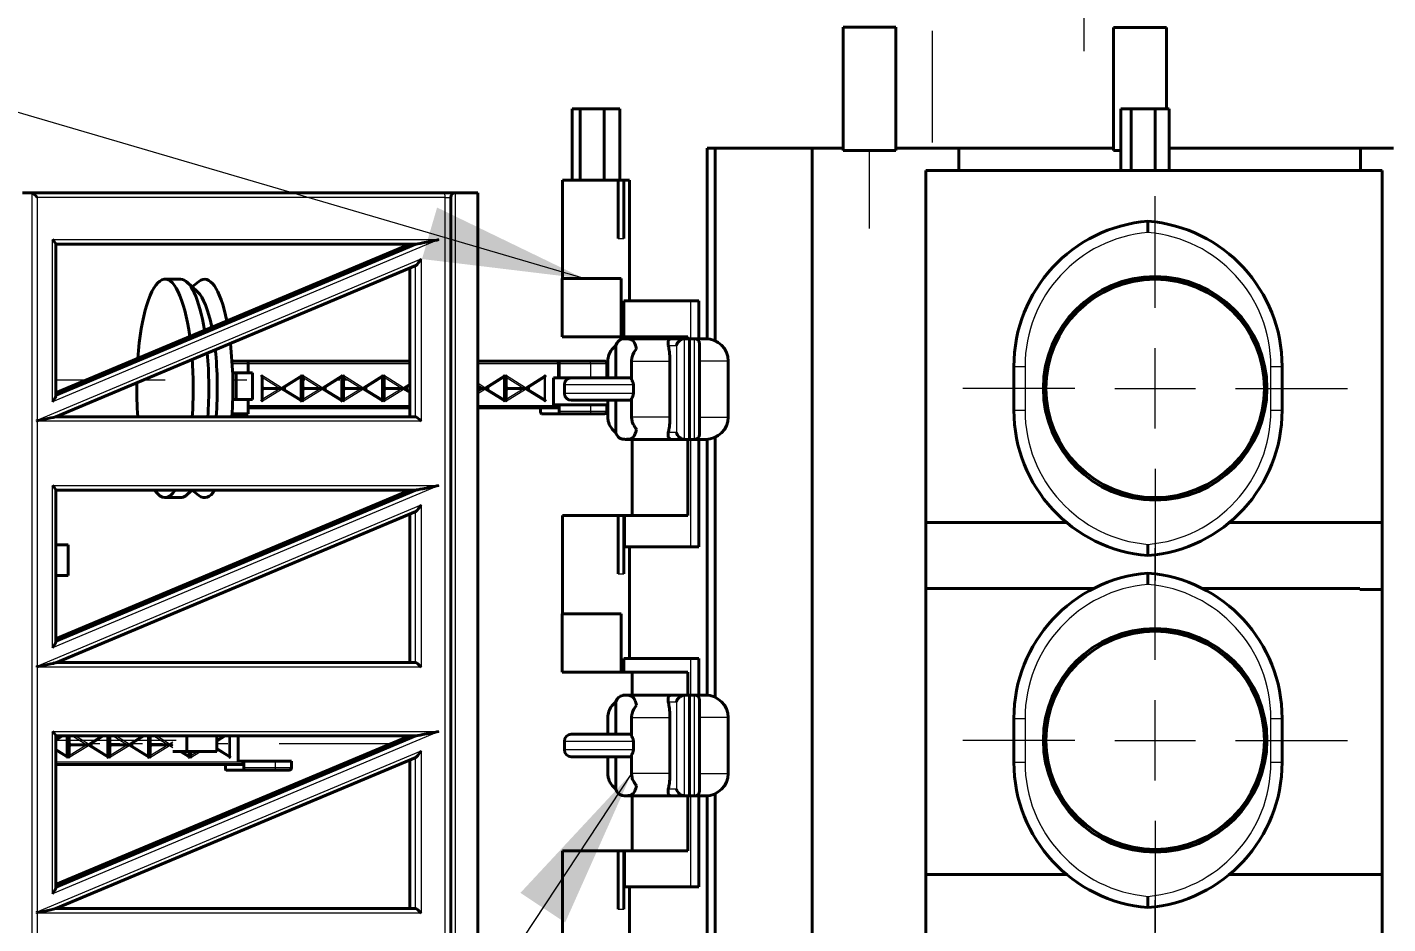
# Model space of a CAD drawing. Header units: inches. Extents: x 0 to 11, y 0 to 8.5.
# Drawn here: x 8.643 to 10.164, y 4.791 to 5.793 of the extents above; entities that cross this region are included whole.
import ezdxf

# ---------------------------------------------------------------- set-up
doc = ezdxf.new("R2010")
doc.units = ezdxf.units.IN
doc.header["$LTSCALE"] = 0.5
doc.header["$MEASUREMENT"] = 0
doc.header["$PDMODE"] = 33
doc.header["$PDSIZE"] = 0.03937
doc.linetypes.add('CENTER', pattern=[0.72, 0.45, -0.09, 0.09, -0.09])
doc.linetypes.add('ONS_PHANTOM', pattern=[0.5, 0.25, -0.05, 0.05, -0.05, 0.05, -0.05])
for name, color, linetype, lineweight in [('ANNOTATION_LINES', 7, 'Continuous', 13), ('ANNOTATION_TEXT', 7, 'Continuous', 25), ('CENTERMARKS', 7, 'Continuous', 13), ('EXPLODE_LINES', 7, 'ONS_PHANTOM', 13), ('TANGENT_LINES', 7, 'Continuous', 15), ('Visible', 7, 'Continuous', 40)]:
    doc.layers.add(name, color=color, linetype=linetype, lineweight=lineweight)
doc.styles.add('Onshape-Standard-Dimension', font='')
doc.styles.get('Onshape-Standard-Dimension').set_extended_font_data('Noto Sans')
doc.dimstyles.new('Onshape-Standard$0', dxfattribs={"dimtxt": 0.12, "dimasz": 0.18, "dimexe": 0.08, "dimexo": 0.0625, "dimgap": 0.09, "dimtad": 0, "dimtih": 1, "dimtoh": 1, "dimdec": 3, "dimzin": 7, "dimdsep": 46, "dimtxsty": 'Onshape-Standard-Dimension', "dimcen": 0.09, "dimclrd": 7, "dimclre": 7, "dimclrt": 7, "dimadec": 1, "dimazin": 0, "dimtfac": 1, "dimtdec": 3, "dimtofl": 0, "dimtmove": 0, "dimatfit": 3, "dimfxl": 0, "dimtolj": 1, "dimtzin": 7, "dimlwd": 13, "dimlwe": 13, "dimarcsym": 0})

# ---------------------------------------------------------------- blocks, each defined once
blk = doc.blocks.new('*D6')
at = {"layer": 'ANNOTATION_TEXT', "color": 7, "lineweight": 13}
for p, q in [((8.496, 6.263), (8.316, 6.263)), ((8.316, 6.263), (8.316, 5.903)), ((9.0759, 5.903), (8.236, 5.903)), ((9.0759, 5.853), (8.236, 5.853)), ((8.316, 5.673), (8.316, 5.493))]:
    blk.add_line(p, q, dxfattribs=at)
at = {"layer": 'ANNOTATION_TEXT', "color": 7}
for points in [[(8.286, 6.083), (8.346, 6.083), (8.316, 5.903)], [(8.346, 5.673), (8.286, 5.673), (8.316, 5.853)]]:
    blk.add_solid(points, dxfattribs=at)
at = {"layer": 'Defpoints', "color": 0}
for p in [(8.316, 5.903), (8.316, 5.903), (9.1384, 5.903), (9.1384, 5.853)]:
    blk.add_point(p, dxfattribs=at)
at = {"layer": 'ANNOTATION_TEXT', "color": 7, "insert": (8.7419, 6.263), "char_height": 0.12, "attachment_point": 5, "style": 'Onshape-Standard-Dimension'}
blk.add_mtext('\\A1;.200', dxfattribs=at)

msp = doc.modelspace()

# ---------------------------------------------------------------- linework, layer by layer
at = {"layer": 'ANNOTATION_LINES', "color": 7}
for p, q in [((9.26552, 5.51221, -0.16908), (7.04884, 6.16287, 0.16908)), ((9.31875, 4.95886, -0.20227), (7.87732, 2.78036, 0.20227))]:
    msp.add_line(p, q, dxfattribs=at)
for points in [[(9.10125, 5.59169), (9.26552, 5.51221), (9.08435, 5.53412)], [(9.19441, 4.8253), (9.31875, 4.95886), (9.24445, 4.79219)]]:
    msp.add_solid(points, dxfattribs=at)
at = {"layer": 'CENTERMARKS', "linetype": 'CENTER'}
for p, q in [((9.90426, 5.47946), (9.90426, 5.60446)), ((9.81426, 5.38946), (9.68926, 5.38946)), ((9.99426, 5.38946), (10.11926, 5.38946)), ((9.90426, 5.29946), (9.90426, 5.17446)), ((9.90426, 5.08587), (9.90426, 5.21087)), ((9.81426, 4.99587), (9.68926, 4.99587)), ((9.99426, 4.99587), (10.11926, 4.99587)), ((9.90426, 4.90587), (9.90426, 4.78087)), ((9.90426, 4.69229), (9.90426, 4.81729))]:
    msp.add_line(p, q, dxfattribs=at)
at = {"layer": 'CENTERMARKS', "linetype": 'Continuous'}
for p, q in [((9.90426, 5.34446), (9.90426, 5.43446)), ((9.85926, 5.38946), (9.94926, 5.38946)), ((9.90426, 4.95087), (9.90426, 5.04087)), ((9.85926, 4.99587), (9.94926, 4.99587))]:
    msp.add_line(p, q, dxfattribs=at)
at = {"layer": 'EXPLODE_LINES'}
for p, q in [((9.65522, 5.6643), (9.65522, 5.85305)), ((9.82475, 5.76667), (9.82475, 5.85305)), ((9.58477, 5.56812), (9.58477, 5.65555)), ((8.70875, 5.39875), (8.67496, 5.39875)), ((8.79727, 5.39875), (8.7725, 5.39875)), ((8.88829, 5.39875), (8.87276, 5.39875)), ((8.94467, 5.39875), (8.94305, 5.39875)), ((8.95318, 5.39875), (8.95122, 5.39875)), ((8.99234, 5.39875), (8.98852, 5.39875)), ((9.00086, 5.39875), (8.99669, 5.39875)), ((8.68777, 4.99587), (8.67496, 4.99587)), ((8.80957, 4.99587), (8.68827, 4.99587)), ((8.72408, 4.99194), (8.71367, 4.99194)), ((8.74646, 4.99194), (8.73506, 4.99194)), ((8.77175, 4.99194), (8.75913, 4.99194)), ((8.79413, 4.99194), (8.78052, 4.99194)), ((8.8671, 4.99194), (8.85481, 4.99194)), ((9.04963, 4.99194), (8.87887, 4.99194))]:
    msp.add_line(p, q, dxfattribs=at)
at = {"layer": 'TANGENT_LINES'}
for p, q in [((8.64828, 3.9331), (8.64828, 5.60799)), ((8.65415, 5.60305), (8.65415, 5.35392)), ((9.11018, 5.60305), (8.65415, 5.60305)), ((9.11018, 3.93805), (9.11018, 5.60305)), ((9.11018, 5.60305), (9.11647, 5.60305)), ((9.12147, 5.60805), (9.12147, 3.93305)), ((8.67125, 5.5558), (9.10329, 5.5558)), ((8.67125, 5.37432), (8.67125, 5.5558)), ((9.10329, 5.5558), (8.67125, 5.37432)), ((9.30358, 5.55721), (9.31024, 5.55721)), ((8.65415, 5.35392), (9.08337, 5.53421)), ((9.07725, 5.35774), (9.07725, 5.52676)), ((9.08337, 5.53421), (9.08337, 5.35274)), ((9.38479, 5.48721), (9.38479, 5.44495)), ((9.35979, 5.43745), (9.3688, 5.43745)), ((9.3688, 5.43745), (9.3688, 5.33995)), ((9.37799, 5.33245), (9.37799, 5.44495)), ((9.38922, 5.33245), (9.38922, 5.44495)), ((8.87201, 5.41745), (8.88989, 5.41745)), ((8.88989, 5.41745), (9.07072, 5.41745)), ((9.14679, 5.41745), (9.23688, 5.41745)), ((9.23784, 5.41745), (9.27279, 5.41745)), ((9.27279, 5.41745), (9.27279, 5.4012)), ((9.27279, 5.41745), (9.29096, 5.41745)), ((9.31875, 5.41995), (9.36168, 5.41995)), ((9.42673, 5.41995), (9.39478, 5.41995)), ((10.02549, 5.41995), (10.0225, 5.41995)), ((8.90497, 5.40412), (8.90497, 5.37479)), ((8.92738, 5.39018), (8.90497, 5.40412)), ((8.90575, 5.4019), (8.92575, 5.38946)), ((8.94979, 5.40412), (8.92738, 5.39018)), ((8.94816, 5.40193), (8.94816, 5.37699)), ((8.94979, 5.37479), (8.94979, 5.40412)), ((8.95044, 5.40412), (8.95044, 5.37479)), ((8.97284, 5.39018), (8.95044, 5.40412)), ((8.95122, 5.4019), (8.97122, 5.38946)), ((8.99525, 5.40412), (8.97284, 5.39018)), ((8.99363, 5.40193), (8.99363, 5.37699)), ((8.99525, 5.37479), (8.99525, 5.40412)), ((9.01831, 5.39018), (8.9959, 5.40412)), ((8.9959, 5.40412), (8.9959, 5.37479)), ((8.99669, 5.4019), (9.01668, 5.38946)), ((9.04072, 5.40412), (9.01831, 5.39018)), ((9.03909, 5.40193), (9.03909, 5.37699)), ((9.04072, 5.37479), (9.04072, 5.40412)), ((9.04137, 5.40412), (9.04137, 5.37479)), ((9.06378, 5.39018), (9.04137, 5.40412)), ((9.04215, 5.4019), (9.06215, 5.38946)), ((9.17712, 5.40412), (9.15471, 5.39018)), ((9.17549, 5.40193), (9.17549, 5.37699)), ((9.17712, 5.37479), (9.17712, 5.40412)), ((9.17777, 5.40412), (9.17777, 5.37479)), ((9.20018, 5.39018), (9.17777, 5.40412)), ((9.17855, 5.4019), (9.19855, 5.38946)), ((9.22258, 5.40412), (9.20018, 5.39018)), ((9.22096, 5.40193), (9.22096, 5.37699)), ((9.22258, 5.37479), (9.22258, 5.40412)), ((9.74625, 5.414), (9.75875, 5.414)), ((9.75875, 5.414), (9.75875, 5.36492)), ((10.03375, 5.36492), (10.03375, 5.414)), ((10.03375, 5.414), (10.04625, 5.414)), ((8.90497, 5.37479), (8.92738, 5.38874)), ((8.90817, 5.38946), (8.90575, 5.39096)), ((8.90575, 5.38795), (8.90817, 5.38946)), ((8.92575, 5.38946), (8.90575, 5.37702)), ((8.92738, 5.38874), (8.94979, 5.37479)), ((8.93058, 5.38793), (8.93058, 5.39099)), ((8.95044, 5.37479), (8.97284, 5.38874)), ((8.95364, 5.38946), (8.95122, 5.39096)), ((8.95122, 5.38795), (8.95364, 5.38946)), ((8.97122, 5.38946), (8.95122, 5.37702)), ((8.97284, 5.38874), (8.99525, 5.37479)), ((8.97605, 5.38793), (8.97605, 5.39099)), ((8.9959, 5.37479), (9.01831, 5.38874)), ((8.9991, 5.38946), (8.99669, 5.39096)), ((8.99669, 5.38795), (8.9991, 5.38946)), ((9.01668, 5.38946), (8.99669, 5.37702)), ((9.01831, 5.38874), (9.04072, 5.37479)), ((9.02151, 5.38793), (9.02151, 5.39099)), ((9.04137, 5.37479), (9.06378, 5.38874)), ((9.04457, 5.38946), (9.04215, 5.39096)), ((9.04215, 5.38795), (9.04457, 5.38946)), ((9.06215, 5.38946), (9.04215, 5.37702)), ((9.07072, 5.3945), (9.06378, 5.39018)), ((9.06378, 5.38874), (9.07072, 5.38442)), ((9.06698, 5.38793), (9.06698, 5.39099)), ((9.15471, 5.39018), (9.14679, 5.39511)), ((9.14679, 5.39337), (9.15308, 5.38946)), ((9.15308, 5.38946), (9.14679, 5.38554)), ((9.14679, 5.38381), (9.15471, 5.38874)), ((9.15471, 5.38874), (9.17712, 5.37479)), ((9.15791, 5.38793), (9.15791, 5.39099)), ((9.17777, 5.37479), (9.20018, 5.38874)), ((9.18097, 5.38946), (9.17855, 5.39096)), ((9.17855, 5.38795), (9.18097, 5.38946)), ((9.19855, 5.38946), (9.17855, 5.37702)), ((9.20018, 5.38874), (9.22258, 5.37479)), ((9.20338, 5.38793), (9.20338, 5.39099)), ((9.24365, 5.3937), (9.32072, 5.3937)), ((9.32072, 5.3837), (9.24365, 5.3837)), ((9.27279, 5.3712), (9.27279, 5.36362)), ((9.07072, 5.3701), (8.88989, 5.3701)), ((9.23688, 5.3701), (9.14679, 5.3701)), ((9.27279, 5.36362), (9.23784, 5.36362)), ((9.29096, 5.36362), (9.27279, 5.36362)), ((9.36168, 5.35745), (9.31875, 5.35745)), ((9.39478, 5.35745), (9.42673, 5.35745)), ((9.74625, 5.36492), (9.75875, 5.36492)), ((10.0221, 5.35745), (10.02509, 5.35745)), ((10.03375, 5.36492), (10.04625, 5.36492)), ((9.08337, 5.35274), (8.65415, 5.35274)), ((8.65415, 5.35274), (8.65415, 5.07892)), ((9.3688, 5.33995), (9.35979, 5.33995)), ((9.38479, 5.33245), (9.38479, 5.21221)), ((8.67125, 5.2808), (9.10329, 5.2808)), ((9.10329, 5.2808), (8.67125, 5.09932)), ((8.67125, 5.09932), (8.67125, 5.2808)), ((8.65415, 5.07892), (9.08337, 5.25921)), ((9.07725, 5.08274), (9.07725, 5.25176)), ((9.08337, 5.25921), (9.08337, 5.07774)), ((9.30358, 5.18221), (9.31024, 5.18221)), ((9.38479, 5.08721), (9.38479, 5.04636)), ((9.08337, 5.07774), (8.65415, 5.07774)), ((8.65415, 5.07774), (8.65415, 4.80392)), ((9.35979, 5.03886), (9.3688, 5.03886)), ((9.3688, 5.03886), (9.3688, 4.94136)), ((9.37799, 4.93386), (9.37799, 5.04636)), ((9.38922, 4.93386), (9.38922, 5.04636)), ((10.02164, 5.03886), (10.0208, 5.03886)), ((9.31875, 5.02136), (9.36168, 5.02136)), ((9.42673, 5.02136), (9.39478, 5.02136)), ((10.02663, 5.02136), (10.02368, 5.02136)), ((9.74625, 5.02041), (9.75875, 5.02041)), ((9.75875, 5.02041), (9.75875, 4.97133)), ((10.03375, 4.97133), (10.03375, 5.02041)), ((10.03375, 5.02041), (10.04625, 5.02041)), ((8.67125, 5.0058), (9.10329, 5.0058)), ((8.67125, 4.82432), (8.67125, 5.0058)), ((9.10329, 5.0058), (8.67125, 4.82432)), ((8.68054, 5.0008), (8.67496, 4.99733)), ((8.68653, 5.0008), (8.68653, 4.9784)), ((8.68816, 4.97621), (8.68816, 5.0008)), ((8.6888, 5.0008), (8.6888, 4.97621)), ((8.69201, 4.99087), (8.68959, 4.99238)), ((8.68959, 4.98937), (8.69201, 4.99087)), ((8.70959, 4.99087), (8.68959, 4.97843)), ((8.69364, 5.0008), (8.70959, 4.99087)), ((8.71121, 4.99159), (8.69642, 5.0008)), ((8.726, 5.0008), (8.71121, 4.99159)), ((8.71442, 4.98934), (8.71442, 4.9924)), ((8.732, 5.0008), (8.732, 4.9784)), ((8.73362, 4.97621), (8.73362, 5.0008)), ((8.73427, 5.0008), (8.73427, 4.97621)), ((8.73747, 4.99087), (8.73506, 4.99238)), ((8.73506, 4.98937), (8.73747, 4.99087)), ((8.75505, 4.99087), (8.73506, 4.97843)), ((8.7391, 5.0008), (8.75505, 4.99087)), ((8.75668, 4.99159), (8.74189, 5.0008)), ((8.77147, 5.0008), (8.75668, 4.99159)), ((8.75988, 4.98934), (8.75988, 4.9924)), ((8.77746, 5.0008), (8.77746, 4.9784)), ((8.77909, 4.97621), (8.77909, 5.0008)), ((8.77974, 5.0008), (8.77974, 4.97621)), ((8.78294, 4.99087), (8.78052, 4.99238)), ((8.78052, 4.98937), (8.78294, 4.99087)), ((8.80052, 4.99087), (8.78052, 4.97843)), ((8.78457, 5.0008), (8.80052, 4.99087)), ((8.80215, 4.99159), (8.78736, 5.0008)), ((8.80564, 4.99377), (8.80215, 4.99159)), ((8.8624, 5.0008), (8.85481, 4.99607)), ((8.8684, 5.0008), (8.8684, 4.9784)), ((8.87002, 4.97621), (8.87002, 5.0008)), ((9.24365, 4.99511), (9.32072, 4.99511)), ((8.65415, 4.80392), (9.08337, 4.98421)), ((8.67496, 4.98442), (8.68816, 4.97621)), ((8.6888, 4.97621), (8.71121, 4.99015)), ((8.71121, 4.99015), (8.73362, 4.97621)), ((8.73427, 4.97621), (8.75668, 4.99015)), ((8.75668, 4.99015), (8.77909, 4.97621)), ((8.77974, 4.97621), (8.80215, 4.99015)), ((8.80215, 4.99015), (8.80564, 4.98798)), ((8.81304, 4.98337), (8.82456, 4.97621)), ((8.82293, 4.98337), (8.82293, 4.9784)), ((8.82456, 4.97621), (8.82456, 4.98337)), ((8.8252, 4.97621), (8.83672, 4.98337)), ((8.8252, 4.98337), (8.8252, 4.97621)), ((8.83393, 4.98337), (8.82599, 4.97843)), ((8.85481, 4.98567), (8.87002, 4.97621)), ((9.07725, 4.80774), (9.07725, 4.97676)), ((9.08337, 4.98421), (9.08337, 4.80274)), ((9.32072, 4.98511), (9.24365, 4.98511)), ((8.88431, 4.97152), (8.67496, 4.97152)), ((8.92023, 4.96503), (8.88528, 4.96503)), ((8.92023, 4.97261), (8.92023, 4.96503)), ((8.9384, 4.96503), (8.92023, 4.96503)), ((9.74625, 4.97133), (9.75875, 4.97133)), ((10.03375, 4.97133), (10.04625, 4.97133)), ((9.36168, 4.95886), (9.31875, 4.95886)), ((9.39478, 4.95886), (9.42673, 4.95886)), ((10.02063, 4.95886), (10.02366, 4.95886)), ((9.3688, 4.94136), (9.35979, 4.94136)), ((9.38479, 4.93386), (9.38479, 4.83221)), ((9.08337, 4.80274), (8.65415, 4.80274)), ((8.65415, 4.80274), (8.65415, 4.52892)), ((9.30358, 4.80721), (9.31024, 4.80721))]:
    msp.add_line(p, q, dxfattribs=at)
for centre, start, end in [((9.90921, 5.414), 94.94114, 180), ((9.88329, 5.414), 0, 85.05886), ((9.90921, 5.36492), 180, 265.05886), ((9.88329, 5.36492), 274.94114, 0), ((9.90921, 5.02041), 94.94114, 180), ((9.88329, 5.02041), 0, 85.05886), ((9.90921, 4.97133), 180, 265.05886), ((9.88329, 4.97133), 274.94114, 0)]:
    msp.add_arc(centre, 0.15046, start, end, dxfattribs=at)
for centre, major_axis, ratio in [((9.10889, 5.60305), (0, -0.005), 0.2574798), ((9.27186, 5.41745), (0, -0.0025), 0.3728766)]:
    msp.add_ellipse(centre, major_axis=major_axis, ratio=ratio, start_param=1.5707963, end_param=3.1415927, dxfattribs=at)
at = {"layer": 'TANGENT_LINES', "extrusion": (0, 0, -1)}
for centre in [(9.27186, 5.36362), (8.9193, 4.96503)]:
    msp.add_ellipse(centre, major_axis=(0, 0.0025), ratio=0.3728766, start_param=1.5707963, end_param=3.1415927, dxfattribs=at)
at = {"layer": 'Visible'}
for p, q in [((9.55524, 5.79334), (9.55524, 5.65555)), ((9.6143, 5.79334), (9.55524, 5.79334)), ((9.6143, 5.65555), (9.6143, 5.79334)), ((9.85782, 5.79309), (9.85782, 5.6553)), ((9.91688, 5.79309), (9.85782, 5.79309)), ((9.91688, 5.70221), (9.91688, 5.79309)), ((9.2614, 5.70221), (9.25232, 5.70221)), ((9.25232, 5.70221), (9.25232, 5.62221)), ((9.28796, 5.70221), (9.2614, 5.70221)), ((9.2614, 5.70221), (9.2614, 5.62221)), ((9.30543, 5.70221), (9.28796, 5.70221)), ((9.28796, 5.70221), (9.28796, 5.62221)), ((9.30543, 5.70221), (9.30543, 5.62221)), ((9.86599, 5.70221), (9.86599, 5.63305)), ((9.86599, 5.70221), (9.87754, 5.70221)), ((9.87754, 5.70221), (9.90444, 5.70221)), ((9.87754, 5.70221), (9.87754, 5.63305)), ((9.90444, 5.70221), (9.9198, 5.70221)), ((9.90444, 5.70221), (9.90444, 5.63305)), ((9.9198, 5.70221), (9.9198, 5.63305)), ((9.4033, 5.65805), (9.41219, 5.65805)), ((9.4033, 5.65805), (9.4033, 5.4449)), ((9.41219, 5.65805), (9.5207, 5.65805)), ((9.41219, 5.65805), (9.41219, 5.44266)), ((9.55524, 5.65805), (9.5207, 5.65805)), ((9.5207, 5.65805), (9.5207, 4.42729)), ((9.6143, 5.65555), (9.55524, 5.65555)), ((9.68484, 5.65805), (9.6143, 5.65805)), ((9.85782, 5.65805), (9.68484, 5.65805)), ((9.68484, 5.65805), (9.68484, 5.63305)), ((9.86599, 5.6553), (9.85782, 5.6553)), ((10.13397, 5.65805), (9.9198, 5.65805)), ((10.17084, 5.65805), (10.13397, 5.65805)), ((10.13397, 5.65805), (10.13397, 5.63305)), ((9.64777, 5.63305), (10.15799, 5.63305)), ((9.64777, 5.16559), (9.64777, 5.63305)), ((10.15799, 5.63305), (10.15799, 5.16446)), ((9.24137, 5.62221), (9.24137, 5.51221)), ((9.30358, 5.62221), (9.24137, 5.62221)), ((9.30358, 5.62221), (9.31024, 5.62221)), ((9.30358, 5.62221), (9.30358, 5.55721)), ((9.31024, 5.62221), (9.31024, 5.55721)), ((9.31637, 5.62221), (9.31024, 5.62221)), ((9.31637, 5.48721), (9.31637, 5.62221)), ((8.64798, 5.60805), (8.63772, 5.60805)), ((8.64798, 5.60805), (9.10889, 5.60805)), ((9.12147, 5.60805), (9.10889, 5.60805)), ((9.11647, 5.35351), (9.11647, 5.60305)), ((9.14679, 5.60805), (9.12147, 5.60805)), ((9.14679, 5.60805), (9.14679, 3.93305)), ((9.89625, 5.5639), (9.89625, 5.57644)), ((8.67496, 5.3815), (8.67496, 5.55096)), ((9.07072, 5.5508), (8.67496, 5.38456)), ((9.07725, 5.5508), (8.67496, 5.5508)), ((8.67496, 5.38182), (9.07725, 5.5508)), ((8.6748, 5.35771), (9.0774, 5.52683)), ((9.07072, 5.35774), (9.07072, 5.52402)), ((8.81431, 5.51157), (8.79691, 5.51157)), ((8.83343, 5.49731), (8.82168, 5.5082)), ((8.83494, 5.50911), (8.82724, 5.50305)), ((9.24103, 5.51221), (9.24103, 5.44721)), ((9.307, 5.51221), (9.24103, 5.51221)), ((9.307, 5.51221), (9.307, 5.44771)), ((9.88065, 5.51221), (9.92383, 5.51221)), ((9.92383, 5.50999), (9.92383, 5.51221)), ((9.93039, 5.50874), (9.93039, 5.5117)), ((9.85509, 5.50438), (9.85509, 5.50123)), ((9.31024, 5.48721), (9.38479, 5.48721)), ((9.31024, 5.48721), (9.31024, 5.44771)), ((9.39391, 5.48721), (9.38479, 5.48721)), ((9.39391, 5.44495), (9.39391, 5.48721)), ((9.97745, 5.48721), (9.98217, 5.48721)), ((9.99007, 5.48036), (9.99007, 5.47634)), ((9.99642, 5.46957), (9.99642, 5.47391)), ((9.307, 5.44771), (9.307, 5.44721)), ((9.31024, 5.44771), (9.307, 5.44771)), ((9.31024, 5.44771), (9.31024, 5.44721)), ((9.307, 5.44721), (9.24103, 5.44721)), ((9.30116, 5.43751), (9.30116, 5.4012)), ((9.307, 5.44721), (9.31024, 5.44721)), ((9.31024, 5.44721), (9.38146, 5.44721)), ((9.36268, 5.44495), (9.31178, 5.44495)), ((9.31925, 5.44721), (9.31925, 5.44495)), ((9.37799, 5.44495), (9.36268, 5.44495)), ((9.36646, 5.44495), (9.3836, 5.44495)), ((9.3836, 5.44495), (9.37799, 5.44495)), ((9.38146, 5.44721), (9.38146, 5.44495)), ((9.3836, 5.44495), (9.3836, 5.33245)), ((9.3836, 5.44495), (9.38922, 5.44495)), ((9.3836, 5.44495), (9.3836, 5.33245)), ((9.3836, 5.44495), (9.40173, 5.44495)), ((9.39391, 5.44495), (9.39425, 5.44495)), ((9.39478, 5.33801), (9.39478, 5.43939)), ((10.01304, 5.44495), (10.01627, 5.44495)), ((8.88895, 5.41995), (8.87185, 5.41995)), ((9.07072, 5.41995), (8.88895, 5.41995)), ((8.88989, 5.40696), (8.88989, 5.41745)), ((9.23594, 5.41995), (9.14679, 5.41995)), ((9.23594, 5.41995), (9.23691, 5.41995)), ((9.23688, 5.4012), (9.23688, 5.41745)), ((9.27186, 5.41995), (9.23691, 5.41995)), ((9.23784, 5.4012), (9.23784, 5.41745)), ((9.28846, 5.41995), (9.27186, 5.41995)), ((9.29096, 5.4012), (9.29096, 5.41745)), ((9.29208, 5.41995), (9.29208, 5.4012)), ((9.31875, 5.41995), (9.31875, 5.39892)), ((9.31932, 5.42459), (9.31902, 5.42315)), ((9.36168, 5.41995), (9.36168, 5.35745)), ((9.42673, 5.35745), (9.42673, 5.41995)), ((8.87253, 5.40696), (8.88989, 5.40696)), ((8.87635, 5.37696), (8.87635, 5.40696)), ((8.89487, 5.40696), (8.88989, 5.40696)), ((8.89487, 5.37696), (8.89487, 5.40696)), ((8.90575, 5.3768), (8.90575, 5.40212)), ((8.92812, 5.38946), (8.94828, 5.402)), ((8.95122, 5.3768), (8.95122, 5.40212)), ((8.97358, 5.38946), (8.99374, 5.402)), ((8.99669, 5.3768), (8.99669, 5.40212)), ((9.01905, 5.38946), (9.03921, 5.402)), ((9.04215, 5.3768), (9.04215, 5.40212)), ((9.15545, 5.38946), (9.17561, 5.402)), ((9.17855, 5.3768), (9.17855, 5.40212)), ((9.20092, 5.38946), (9.22107, 5.402)), ((9.74625, 5.36492), (9.74625, 5.414)), ((10.02808, 5.40657), (10.02808, 5.37235)), ((10.04625, 5.414), (10.04625, 5.36492)), ((8.90575, 5.39093), (8.90812, 5.38946)), ((8.90812, 5.38946), (8.90575, 5.38798)), ((8.90817, 5.38946), (8.92575, 5.38946)), ((8.92575, 5.38946), (8.92732, 5.38946)), ((8.92732, 5.38946), (8.92812, 5.38946)), ((8.94828, 5.37692), (8.92812, 5.38946)), ((8.93049, 5.39093), (8.93049, 5.38798)), ((8.95122, 5.39093), (8.95359, 5.38946)), ((8.95359, 5.38946), (8.95122, 5.38798)), ((8.95364, 5.38946), (8.97122, 5.38946)), ((8.97122, 5.38946), (8.97278, 5.38946)), ((8.97278, 5.38946), (8.97358, 5.38946)), ((8.99374, 5.37692), (8.97358, 5.38946)), ((8.97596, 5.39093), (8.97596, 5.38798)), ((8.99669, 5.39093), (8.99906, 5.38946)), ((8.99906, 5.38946), (8.99669, 5.38798)), ((8.9991, 5.38946), (9.01668, 5.38946)), ((9.01825, 5.38946), (9.01668, 5.38946)), ((9.01905, 5.38946), (9.01825, 5.38946)), ((9.03921, 5.37692), (9.01905, 5.38946)), ((9.02142, 5.39093), (9.02142, 5.38798)), ((9.04215, 5.39093), (9.04452, 5.38946)), ((9.04452, 5.38946), (9.04215, 5.38798)), ((9.04457, 5.38946), (9.06215, 5.38946)), ((9.06371, 5.38946), (9.06215, 5.38946)), ((9.06452, 5.38946), (9.06371, 5.38946)), ((9.06452, 5.38946), (9.07072, 5.39332)), ((9.07072, 5.3856), (9.06452, 5.38946)), ((9.06689, 5.39093), (9.06689, 5.38798)), ((9.14679, 5.38946), (9.15308, 5.38946)), ((9.15465, 5.38946), (9.15308, 5.38946)), ((9.15545, 5.38946), (9.15465, 5.38946)), ((9.17561, 5.37692), (9.15545, 5.38946)), ((9.15782, 5.39093), (9.15782, 5.38798)), ((9.17855, 5.39093), (9.18092, 5.38946)), ((9.18092, 5.38946), (9.17855, 5.38798)), ((9.18097, 5.38946), (9.19855, 5.38946)), ((9.19855, 5.38946), (9.20011, 5.38946)), ((9.20011, 5.38946), (9.20092, 5.38946)), ((9.22107, 5.37692), (9.20092, 5.38946)), ((9.20329, 5.39093), (9.20329, 5.38798)), ((9.23144, 5.4012), (9.23688, 5.4012)), ((9.23144, 5.3712), (9.23144, 5.4012)), ((9.23688, 5.4012), (9.23784, 5.4012)), ((9.23784, 5.4012), (9.26818, 5.4012)), ((9.24365, 5.3937), (9.24365, 5.3837)), ((9.31875, 5.4012), (9.26818, 5.4012)), ((9.32072, 5.3837), (9.32072, 5.3937)), ((8.88989, 5.37696), (8.87269, 5.37696)), ((8.88989, 5.37696), (8.89487, 5.37696)), ((8.88989, 5.36095), (8.88989, 5.37696)), ((9.23688, 5.3712), (9.23144, 5.3712)), ((9.23784, 5.3712), (9.23688, 5.3712)), ((9.23688, 5.3701), (9.23688, 5.3712)), ((9.23784, 5.36362), (9.23784, 5.3712)), ((9.27279, 5.3712), (9.23784, 5.3712)), ((9.25115, 5.3762), (9.31875, 5.3762)), ((9.29096, 5.3712), (9.27279, 5.3712)), ((9.29096, 5.36362), (9.29096, 5.3712)), ((9.29208, 5.3762), (9.29208, 5.35745)), ((9.30116, 5.3762), (9.30116, 5.33989)), ((9.31875, 5.37848), (9.31875, 5.35745)), ((8.67486, 5.35774), (9.07725, 5.35774)), ((8.88989, 5.36095), (8.87198, 5.36095)), ((8.88989, 5.3676), (9.07072, 5.3676)), ((9.14679, 5.3676), (9.23594, 5.3676)), ((9.21699, 5.36362), (9.21699, 5.3676)), ((9.23691, 5.36112), (9.21792, 5.36112)), ((9.23691, 5.36112), (9.27186, 5.36112)), ((9.27186, 5.36112), (9.28846, 5.36112)), ((9.31875, 5.35745), (9.31939, 5.35253)), ((9.11647, 5.34942), (9.11647, 5.35351)), ((9.11647, 5.08101), (9.11647, 5.34942)), ((9.3109, 5.33249), (9.30898, 5.33261)), ((9.31178, 5.33245), (9.36268, 5.33245)), ((9.31925, 5.33245), (9.31925, 5.24721)), ((9.36268, 5.33245), (9.37799, 5.33245)), ((9.36646, 5.33245), (9.3836, 5.33245)), ((9.3836, 5.33245), (9.37799, 5.33245)), ((9.38146, 5.33245), (9.38146, 5.24721)), ((9.3836, 5.33245), (9.38922, 5.33245)), ((9.3836, 5.33245), (9.38922, 5.33245)), ((9.40173, 5.33245), (9.3836, 5.33245)), ((9.39425, 5.33245), (9.3836, 5.33245)), ((9.39391, 5.21221), (9.39391, 5.33245)), ((9.4033, 5.3325), (9.4033, 5.04631)), ((9.41219, 5.33475), (9.41219, 5.04407)), ((10.01183, 5.33393), (10.01623, 5.3362)), ((10.0155, 5.33245), (10.01225, 5.33245)), ((9.9899, 5.30242), (9.9899, 5.29841)), ((9.99035, 5.30285), (9.99035, 5.29883)), ((9.99642, 5.30501), (9.99642, 5.30934)), ((8.67496, 5.1065), (8.67496, 5.27596)), ((9.07072, 5.2758), (8.67496, 5.10956)), ((8.67496, 5.10682), (9.07725, 5.2758)), ((9.07725, 5.2758), (8.67496, 5.2758)), ((8.79691, 5.26735), (8.81431, 5.26735)), ((8.82168, 5.27072), (8.82716, 5.2758)), ((8.82733, 5.2758), (8.83494, 5.26981)), ((9.92176, 5.26861), (9.92176, 5.26569)), ((8.6748, 5.08271), (9.0774, 5.25183)), ((9.07072, 5.08274), (9.07072, 5.24902)), ((9.24137, 5.24721), (9.24137, 5.13721)), ((9.30358, 5.24721), (9.24137, 5.24721)), ((9.30358, 5.24721), (9.31024, 5.24721)), ((9.30358, 5.24721), (9.30358, 5.18221)), ((9.31024, 5.24721), (9.31024, 5.18221)), ((9.31085, 5.24721), (9.31024, 5.24721)), ((9.31085, 5.24721), (9.38146, 5.24721)), ((9.31085, 5.24721), (9.31085, 5.21221)), ((9.64777, 5.23946), (9.80521, 5.23946)), ((9.64777, 4.772), (9.64777, 5.23946)), ((9.98729, 5.23946), (10.15799, 5.23946)), ((10.15799, 5.23946), (10.15799, 4.77087)), ((8.68855, 5.21446), (8.67496, 5.21446)), ((8.68855, 5.18033), (8.68855, 5.21446)), ((9.31085, 5.21221), (9.38479, 5.21221)), ((9.31637, 5.08721), (9.31637, 5.21221)), ((9.39391, 5.21221), (9.38479, 5.21221)), ((9.89625, 5.20248), (9.89625, 5.21502)), ((8.68855, 5.18033), (8.67496, 5.18033)), ((9.89625, 5.17031), (9.89625, 5.18286)), ((9.83518, 5.16559), (9.64777, 5.16559)), ((10.13299, 5.16559), (9.95731, 5.16559)), ((10.13299, 5.16559), (10.13299, 5.16446)), ((10.15799, 5.16446), (10.13299, 5.16446)), ((9.24103, 5.13721), (9.24103, 5.07221)), ((9.307, 5.13721), (9.24103, 5.13721)), ((9.307, 5.13721), (9.307, 5.07271)), ((9.92383, 5.1164), (9.92383, 5.11933)), ((9.93039, 5.11515), (9.93039, 5.11811)), ((9.85509, 5.1108), (9.85509, 5.10765)), ((8.67486, 5.08274), (9.07725, 5.08274)), ((9.31024, 5.08721), (9.38479, 5.08721)), ((9.31024, 5.08721), (9.31024, 5.07271)), ((9.39391, 5.08721), (9.38479, 5.08721)), ((9.39391, 5.04636), (9.39391, 5.08721)), ((9.98531, 5.08721), (9.9896, 5.08721)), ((9.99007, 5.08677), (9.99007, 5.08275)), ((9.11647, 5.07692), (9.11647, 5.08101)), ((9.11647, 4.80851), (9.11647, 5.07692)), ((9.307, 5.07221), (9.24103, 5.07221)), ((9.307, 5.07271), (9.307, 5.07221)), ((9.31024, 5.07271), (9.307, 5.07271)), ((9.307, 5.07221), (9.31024, 5.07221)), ((9.31024, 5.07271), (9.31024, 5.07221)), ((9.31024, 5.07221), (9.38146, 5.07221)), ((9.31925, 5.07221), (9.31925, 5.04636)), ((9.38146, 5.07221), (9.38146, 5.04636)), ((9.99642, 5.07599), (9.99642, 5.08032)), ((9.30116, 5.03893), (9.30116, 5.00261)), ((9.36268, 5.04636), (9.31178, 5.04636)), ((9.37799, 5.04636), (9.36268, 5.04636)), ((9.36646, 5.04636), (9.3836, 5.04636)), ((9.3836, 5.04636), (9.37799, 5.04636)), ((9.3836, 5.04636), (9.3836, 4.93386)), ((9.3836, 5.04636), (9.38922, 5.04636)), ((9.3836, 5.04636), (9.3836, 4.93386)), ((9.3836, 5.04636), (9.40173, 5.04636)), ((9.39391, 5.04636), (9.39425, 5.04636)), ((9.39478, 4.93942), (9.39478, 5.0408)), ((10.01544, 5.04636), (10.01861, 5.04636)), ((10.0208, 5.03886), (10.01705, 5.04205)), ((9.29208, 5.02136), (9.29208, 5.00261)), ((9.31875, 5.02136), (9.31875, 5.00033)), ((9.31932, 5.02601), (9.31902, 5.02456)), ((9.36168, 5.02136), (9.36168, 4.95886)), ((9.42673, 4.95886), (9.42673, 5.02136)), ((9.74625, 4.97133), (9.74625, 5.02041)), ((10.02808, 5.01298), (10.02808, 4.97876)), ((10.04625, 5.02041), (10.04625, 4.97133)), ((8.67496, 4.8315), (8.67496, 5.00096)), ((8.67496, 4.99615), (8.68244, 5.0008)), ((9.07072, 5.0008), (8.67496, 4.83456)), ((9.07725, 5.0008), (8.67496, 5.0008)), ((8.67496, 4.83182), (9.07725, 5.0008)), ((8.68959, 4.97822), (8.68959, 5.0008)), ((8.68959, 4.99235), (8.69196, 4.99087)), ((8.69196, 4.99087), (8.68959, 4.9894)), ((8.69201, 4.99087), (8.70959, 4.99087)), ((8.71115, 4.99087), (8.70959, 4.99087)), ((8.71195, 4.99087), (8.71115, 4.99087)), ((8.71195, 4.99087), (8.7279, 5.0008)), ((8.73211, 4.97833), (8.71195, 4.99087)), ((8.71432, 4.99235), (8.71432, 4.9894)), ((8.73506, 4.97822), (8.73506, 5.0008)), ((8.73506, 4.99235), (8.73743, 4.99087)), ((8.73743, 4.99087), (8.73506, 4.9894)), ((8.73747, 4.99087), (8.75505, 4.99087)), ((8.75505, 4.99087), (8.75662, 4.99087)), ((8.75662, 4.99087), (8.75742, 4.99087)), ((8.75742, 4.99087), (8.77337, 5.0008)), ((8.77758, 4.97833), (8.75742, 4.99087)), ((8.75979, 4.99235), (8.75979, 4.9894)), ((8.78052, 4.97822), (8.78052, 5.0008)), ((8.78052, 4.99235), (8.78289, 4.99087)), ((8.78289, 4.99087), (8.78052, 4.9894)), ((8.78294, 4.99087), (8.80052, 4.99087)), ((8.80208, 4.99087), (8.80052, 4.99087)), ((8.80289, 4.99087), (8.80208, 4.99087)), ((8.80289, 4.99087), (8.80537, 4.99242)), ((8.80537, 4.98932), (8.80289, 4.99087)), ((8.82128, 4.98337), (8.82128, 5.0008)), ((8.85481, 4.99489), (8.8643, 5.0008)), ((8.85481, 4.98337), (8.85481, 5.0008)), ((8.87887, 4.97261), (8.87887, 5.0008)), ((9.24365, 4.99511), (9.24365, 4.98511)), ((9.31875, 5.00261), (9.25115, 5.00261)), ((9.32072, 4.98511), (9.32072, 4.99511)), ((8.6748, 4.80771), (9.0774, 4.97683)), ((8.68665, 4.97833), (8.67496, 4.9856)), ((8.82128, 4.98337), (8.80564, 4.98337)), ((8.82304, 4.97833), (8.81494, 4.98337)), ((8.85481, 4.98337), (8.82128, 4.98337)), ((8.82599, 4.97822), (8.82599, 4.98337)), ((8.86851, 4.97833), (8.85481, 4.98685)), ((9.25115, 4.97761), (9.31875, 4.97761)), ((9.29208, 4.97761), (9.29208, 4.95886)), ((9.30116, 4.97761), (9.30116, 4.9413)), ((9.31875, 4.97989), (9.31875, 4.95886)), ((8.67496, 4.96902), (8.88338, 4.96902)), ((8.86443, 4.96503), (8.86443, 4.96902)), ((8.88435, 4.96253), (8.86536, 4.96253)), ((8.88431, 4.97261), (8.87887, 4.97261)), ((8.88528, 4.97261), (8.88431, 4.97261)), ((8.88431, 4.97152), (8.88431, 4.97261)), ((8.88435, 4.96253), (8.9193, 4.96253)), ((8.88528, 4.96503), (8.88528, 4.97261)), ((8.92023, 4.97261), (8.88528, 4.97261)), ((8.9193, 4.96253), (8.9359, 4.96253)), ((8.9384, 4.97261), (8.92023, 4.97261)), ((8.9384, 4.96503), (8.9384, 4.97261)), ((9.07072, 4.80774), (9.07072, 4.97402)), ((9.31875, 4.95886), (9.31939, 4.95394)), ((9.3109, 4.93391), (9.30898, 4.93402)), ((9.31178, 4.93386), (9.36268, 4.93386)), ((9.31925, 4.93386), (9.31925, 4.87221)), ((9.36268, 4.93386), (9.37799, 4.93386)), ((9.36646, 4.93386), (9.3836, 4.93386)), ((9.3836, 4.93386), (9.37799, 4.93386)), ((9.38146, 4.93386), (9.38146, 4.87221)), ((9.3836, 4.93386), (9.38922, 4.93386)), ((9.3836, 4.93386), (9.38922, 4.93386)), ((9.40173, 4.93386), (9.3836, 4.93386)), ((9.39425, 4.93386), (9.3836, 4.93386)), ((9.39391, 4.83221), (9.39391, 4.93386)), ((9.4033, 4.93391), (9.4033, 4.45229)), ((9.41219, 4.93616), (9.41219, 4.45229)), ((10.0128, 4.93386), (10.00946, 4.93386)), ((9.99642, 4.91142), (9.99642, 4.91576)), ((9.9899, 4.90883), (9.9899, 4.90482)), ((9.99035, 4.90927), (9.99035, 4.90524)), ((9.24137, 4.87221), (9.24137, 4.76221)), ((9.30358, 4.87221), (9.24137, 4.87221)), ((9.30358, 4.87221), (9.31024, 4.87221)), ((9.30358, 4.87221), (9.30358, 4.80721)), ((9.31024, 4.87221), (9.31024, 4.80721)), ((9.31085, 4.87221), (9.31024, 4.87221)), ((9.31085, 4.87221), (9.38146, 4.87221)), ((9.31085, 4.87221), (9.31085, 4.83221)), ((9.88604, 4.87221), (9.92249, 4.87221)), ((9.92176, 4.87502), (9.92176, 4.87221)), ((9.64777, 4.84587), (9.80521, 4.84587)), ((9.64777, 4.37841), (9.64777, 4.84587)), ((9.98729, 4.84587), (10.15799, 4.84587)), ((10.15799, 4.84587), (10.15799, 4.37729)), ((9.31085, 4.83221), (9.38479, 4.83221)), ((9.31637, 4.73721), (9.31637, 4.83221)), ((9.39391, 4.83221), (9.38479, 4.83221)), ((9.11647, 4.80442), (9.11647, 4.80851)), ((9.89625, 4.80889), (9.89625, 4.82143)), ((8.67486, 4.80774), (9.07725, 4.80774)), ((9.11647, 4.53601), (9.11647, 4.80442))]:
    msp.add_line(p, q, dxfattribs=at)
for centre, radius in [((9.90426, 5.38946), 0.125), ((9.90426, 5.38946), 0.12211), ((9.90426, 4.99587), 0.125), ((9.90426, 4.99587), 0.12211)]:
    msp.add_circle(centre, radius, dxfattribs=at)
for centre, radius, start, end in [((9.12147, 5.60305), 0.005, 90, 180), ((9.90921, 5.414), 0.16296, 94.56129, 180), ((9.88329, 5.414), 0.16296, 0, 85.43871), ((9.31028, 5.43556), 0.00932, 98.08617, 167.91656), ((9.31178, 5.41995), 0.025, 90, 96.50308), ((9.33964, 5.41946), 0.02096, 136.97743, 165.83161), ((9.40173, 5.41995), 0.025, 0.00001, 90.00001), ((9.28846, 5.41745), 0.0025, 0, 90), ((9.25115, 5.3937), 0.0075, 90, 180), ((9.25115, 5.3837), 0.0075, 180, 270), ((9.31287, 5.38367), 0.00785, 318.55649, 0.19167), ((9.28846, 5.36362), 0.0025, 270, 0), ((9.40173, 5.35745), 0.025, 270.00001, 0.00001), ((9.90921, 5.36492), 0.16296, 180, 265.43871), ((9.88329, 5.36492), 0.16296, 274.56129, 0), ((9.31178, 5.35745), 0.025, 263.55759, 270), ((9.90921, 5.02041), 0.16296, 94.56129, 180), ((9.88329, 5.02041), 0.16296, 0, 85.43871), ((9.31028, 5.03697), 0.00932, 98.08617, 167.91656), ((9.31178, 5.02136), 0.025, 90, 96.50308), ((9.40173, 5.02136), 0.025, 0.00001, 90.00001), ((9.33964, 5.02088), 0.02096, 136.97743, 165.83161), ((9.25115, 4.99511), 0.0075, 90, 180), ((9.25115, 4.98511), 0.0075, 180, 270), ((9.31287, 4.98509), 0.00785, 318.55649, 0.19167), ((8.9359, 4.96503), 0.0025, 270, 0), ((9.90921, 4.97133), 0.16296, 180, 265.43871), ((9.88329, 4.97133), 0.16296, 274.56129, 0), ((9.40173, 4.95886), 0.025, 270.00001, 0.00001), ((9.31178, 4.95886), 0.025, 263.55759, 270)]:
    msp.add_arc(centre, radius, start, end, dxfattribs=at)
for centre, major_axis, ratio, start_param, end_param in [((8.64798, 5.60305), (0, -0.005), 0.404263, 9.2740256, 9.424778), ((8.65286, 5.60305), (0.00496, -0.00496), 0.1309475, 1.4405897, 2.8606337), ((9.08208, 5.53421), (-0.00492, -0.0074), 0.121036, 0.0802667, 1.6510631), ((9.37605, 5.43745), (0.00595, 0.00595), 0.767327, 0.6544985, 2.2252948), ((9.38728, 5.43745), (0.00595, 0.00595), 0.7673269, 11.9118713, 13.2208679), ((8.88895, 5.41745), (0, -0.0025), 0.3728766, 1.5707963, 3.1415927), ((9.23594, 5.41745), (0, -0.0025), 0.3728766, 1.5707963, 3.1415927), ((8.9045, 5.40412), (0.0012, -0.00216), 0.1659044, -0.0919093, 1.4788871), ((8.94932, 5.40412), (0.0012, 0.00216), 0.1659044, 9.5166872, 11.0874835), ((8.94997, 5.40412), (-0.0012, 0.00216), 0.1659044, 9.3328687, 10.903665), ((8.99479, 5.40412), (0.0012, 0.00216), 0.1659044, 9.5166872, 11.0874835), ((8.99544, 5.40412), (-0.0012, 0.00216), 0.1659044, 9.3328687, 10.903665), ((9.0409, 5.40412), (-0.0012, 0.00216), 0.1659044, 9.3328687, 10.903665), ((9.1773, 5.40412), (-0.0012, 0.00216), 0.1659044, 9.3328687, 10.903665), ((9.22212, 5.40412), (0.0012, 0.00216), 0.1659044, 9.5166872, 11.0874835), ((8.92691, 5.39018), (0, -0.00144), 0.3229206, 1.0471976, 1.5707963), ((8.92691, 5.38874), (0, -0.00144), 0.3229206, 1.5707963, 2.0943951), ((8.97238, 5.39018), (0, -0.00144), 0.3229206, 1.0471976, 1.5707963), ((8.97238, 5.38874), (0, -0.00144), 0.3229206, 1.5707963, 2.0943951), ((9.01784, 5.39018), (0, -0.00144), 0.3229206, 1.0471976, 1.5707963), ((9.01784, 5.38874), (0, -0.00144), 0.3229206, 1.5707963, 2.0943951), ((9.06331, 5.39018), (0, -0.00144), 0.3229206, 1.0471976, 1.5707963), ((9.06331, 5.38874), (0, -0.00144), 0.3229206, 1.5707963, 2.0943951), ((9.19971, 5.39018), (0, -0.00144), 0.3229206, 1.0471976, 1.5707963), ((9.19971, 5.38874), (0, -0.00144), 0.3229206, 1.5707963, 2.0943951), ((8.9045, 5.37479), (-0.0012, -0.00216), 0.1659044, 1.6627056, 3.2335019), ((8.94932, 5.37479), (-0.0012, 0.00216), 0.1659044, 10.903665, 12.4744614), ((8.94997, 5.37479), (0.0012, 0.00216), 0.1659044, 11.0874835, 12.6582799), ((8.99479, 5.37479), (-0.0012, 0.00216), 0.1659044, 10.903665, 12.4744614), ((8.99544, 5.37479), (0.0012, 0.00216), 0.1659044, 11.0874835, 12.6582799), ((9.04025, 5.37479), (0.0012, -0.00216), 0.1659044, 1.4788871, 3.0496834), ((9.0409, 5.37479), (-0.0012, -0.00216), 0.1659044, 1.6627056, 3.2335019), ((9.17665, 5.37479), (-0.0012, 0.00216), 0.1659044, 10.903665, 12.4744614), ((9.1773, 5.37479), (-0.0012, -0.00216), 0.1659044, 1.6627056, 3.2335019), ((9.22212, 5.37479), (-0.0012, 0.00216), 0.1659044, 10.903665, 12.4744614), ((9.08208, 5.35274), (-0.00496, 0.00496), 0.1309475, 10.8653677, 12.436164), ((9.23594, 5.3701), (0, -0.0025), 0.3728766, 0, 1.5707963), ((8.65286, 5.35392), (0.00492, 0.0074), 0.121036, 10.9804227, 11.075841), ((8.65286, 5.35274), (-0.00496, 0.00496), 0.1309475, 10.8653677, 10.960786), ((9.12147, 5.35351), (0, -0.00743), 0.6729941, 10.9955743, 11.3308414), ((9.12147, 5.34942), (0, -0.005), 0.9999825, 10.6603072, 10.9955743), ((9.08208, 5.25921), (-0.00492, -0.0074), 0.121036, 0.0802667, 1.6510631), ((9.08208, 5.07774), (0.00496, -0.00496), 0.1309475, 1.4405897, 3.0113861), ((8.65286, 5.07892), (0.00492, 0.0074), 0.121036, 10.9804227, 11.075841), ((8.65286, 5.07774), (-0.00496, 0.00496), 0.1309475, 10.8653677, 10.960786), ((9.12147, 5.08101), (0, -0.00743), 0.6729941, 10.9955743, 11.3308414), ((9.12147, 5.07692), (0, -0.005), 0.9999825, 10.6603072, 10.9955743), ((9.37605, 5.03886), (0.00595, 0.00595), 0.767327, 0.6544985, 2.2252948), ((9.38728, 5.03886), (0.00595, 0.00595), 0.7673269, 11.9118713, 13.2208679), ((8.71075, 4.99159), (0, -0.00144), 0.3229206, 1.0471976, 1.5707963), ((8.71075, 4.99015), (0, -0.00144), 0.3229206, 1.5707963, 2.0943951), ((8.75621, 4.99159), (0, -0.00144), 0.3229206, 1.0471976, 1.5707963), ((8.75621, 4.99015), (0, -0.00144), 0.3229206, 1.5707963, 2.0943951), ((8.68769, 4.97621), (0.0012, -0.00216), 0.1659044, 1.4788871, 3.0496834), ((8.68834, 4.97621), (-0.0012, -0.00216), 0.1659044, 1.6627056, 3.2335019), ((8.73316, 4.97621), (-0.0012, 0.00216), 0.1659044, 10.903665, 12.4744614), ((8.73381, 4.97621), (-0.0012, -0.00216), 0.1659044, 1.6627056, 3.2335019), ((8.77862, 4.97621), (-0.0012, 0.00216), 0.1659044, 10.903665, 12.4744614), ((8.77927, 4.97621), (0.0012, 0.00216), 0.1659044, 11.0874835, 12.6582799), ((8.82409, 4.97621), (-0.0012, 0.00216), 0.1659044, 10.903665, 12.4744614), ((8.82474, 4.97621), (-0.0012, -0.00216), 0.1659044, 1.6627056, 3.2335019), ((8.86956, 4.97621), (-0.0012, 0.00216), 0.1659044, 10.903665, 12.4744614), ((9.08208, 4.98421), (-0.00492, -0.0074), 0.121036, 0.0802667, 1.6510631), ((8.88338, 4.97152), (0, -0.0025), 0.3728766, 0, 1.5707963), ((9.12147, 4.80851), (0, -0.00743), 0.6729941, 10.9955743, 11.3308414), ((8.65286, 4.80392), (0.00492, 0.0074), 0.121036, 10.9804227, 11.075841), ((8.65286, 4.80274), (-0.00496, 0.00496), 0.1309475, 10.8653677, 10.960786), ((9.08208, 4.80274), (0.00496, -0.00496), 0.1309475, 1.4405897, 3.0113861), ((9.12147, 4.80442), (0, -0.005), 0.9999825, 10.6603072, 10.9955743)]:
    msp.add_ellipse(centre, major_axis=major_axis, ratio=ratio, start_param=start_param, end_param=end_param, dxfattribs=at)
at = {"layer": 'Visible', "extrusion": (0, 0, -1)}
for centre, major_axis, ratio, start_param, end_param in [((8.66996, 5.5558), (-0.00496, 0.00496), 0.1309475, 1.7010029, 3.2717992), ((9.102, 5.5558), (-0.02478, -0.00499), 0.010071, 10.9456344, 12.5164308), ((8.79691, 5.38946), (0, 0.12211), 0.258819, 11.2740205, 13.6421398), ((8.81431, 5.38946), (0, 0.12211), 0.258819, 0, 1.0106415), ((8.84125, 5.38946), (0, 0.12211), 0.258819, 12.3653396, 13.4717117), ((8.82673, 5.38946), (0, 0.11091), 0.258819, 0.2354112, 0.9068251), ((8.82673, 5.38946), (0, 0.11091), 0.258819, 1.1709022, 1.860845), ((8.84125, 5.38946), (0, 0.12211), 0.258819, 1.1465104, 1.8335794), ((8.79691, 5.38946), (0, 0.12211), 0.258819, 1.3026772, 1.8335794), ((8.81431, 5.38946), (0, 0.12211), 0.258819, 1.2421012, 1.8335794), ((9.23691, 5.41745), (0, 0.0025), 0.3728766, 0, 1.5707963), ((9.04025, 5.40412), (-0.0012, -0.00216), 0.1659044, 10.903665, 12.4744614), ((9.17665, 5.40412), (0.0012, 0.00216), 0.1659044, 1.4788871, 3.0496834), ((8.79691, 5.38946), (0, 0.12211), 0.258819, 10.7327912, 11.0471125), ((9.15424, 5.39018), (0, 0.00144), 0.3229206, 1.5707963, 2.0943951), ((9.15424, 5.38874), (0, 0.00144), 0.3229206, 1.0471976, 1.5707963), ((8.66996, 5.37432), (-0.00492, -0.0074), 0.121036, 9.6049244, 10.9153075), ((8.65004, 5.35274), (-0.02478, -0.00499), 0.010071, 9.3748381, 10.8502161), ((9.21792, 5.36362), (0, 0.0025), 0.3728766, 9.424778, 10.9955743), ((9.23691, 5.36362), (0, 0.0025), 0.3728766, 1.5707963, 3.1415927), ((9.37605, 5.33995), (-0.00595, 0.00595), 0.767327, 10.0792764, 11.6500728), ((9.38728, 5.33995), (-0.00595, 0.00595), 0.7673267, 2.4870953, 3.796092), ((8.66996, 5.2808), (-0.00496, 0.00496), 0.1309475, 1.7010029, 3.2717992), ((9.102, 5.2808), (-0.02478, -0.00499), 0.010071, 10.9456344, 12.5164308), ((8.79691, 5.38946), (0, 0.12211), 0.258819, 9.0506199, 9.798936), ((8.81431, 5.38946), (0, 0.12211), 0.258819, 2.7674346, 3.1415927), ((8.84125, 5.38946), (0, 0.12211), 0.258819, 2.7674346, 3.3426236), ((8.66996, 5.09932), (-0.00492, -0.0074), 0.121036, 9.6049244, 10.9153075), ((8.65004, 5.07774), (-0.02478, -0.00499), 0.010071, 9.3748381, 10.8502161), ((8.66996, 5.0058), (-0.00496, 0.00496), 0.1309475, 1.7010029, 3.2717992), ((8.80168, 4.99159), (0, 0.00144), 0.3229206, 1.5707963, 2.0943951), ((8.80168, 4.99015), (0, 0.00144), 0.3229206, 1.0471976, 1.5707963), ((9.102, 5.0058), (-0.02478, -0.00499), 0.010071, 10.9456344, 12.5164308), ((8.86536, 4.96503), (0, 0.0025), 0.3728766, 9.424778, 10.9955743), ((8.88435, 4.96503), (0, 0.0025), 0.3728766, 1.5707963, 3.1415927), ((9.37605, 4.94136), (-0.00595, 0.00595), 0.767327, 10.0792764, 11.6500728), ((9.38728, 4.94136), (-0.00595, 0.00595), 0.7673267, 2.4870953, 3.796092), ((8.66996, 4.82432), (-0.00492, -0.0074), 0.121036, 9.6049244, 10.9153075), ((8.65004, 4.80274), (-0.02478, -0.00499), 0.010071, 9.3748381, 10.8502161)]:
    msp.add_ellipse(centre, major_axis=major_axis, ratio=ratio, start_param=start_param, end_param=end_param, dxfattribs=at)
at = {"layer": 'Visible'}
for points, knots in [([(9.29208, 5.41995), (9.29231, 5.42229), (9.29278, 5.42695), (9.29629, 5.43318), (9.29956, 5.43608), (9.30116, 5.43751)], [0, 0, 0, 0, 0.3380587, 0.6745569, 1, 1, 1, 1]), ([(9.30897, 5.44479), (9.30914, 5.44481), (9.3096, 5.44486), (9.3106, 5.4449), (9.31123, 5.44492)], [0, 0, 0, 0, 0.372442, 1, 1, 1, 1]), ([(9.31123, 5.44492), (9.31249, 5.44495), (9.3151, 5.44503), (9.31979, 5.44378), (9.32281, 5.43915), (9.32381, 5.43558), (9.32432, 5.43376)], [0, 0, 0, 0, 0.224052, 0.4675624, 0.7287387, 1, 1, 1, 1]), ([(9.36268, 5.44495), (9.36268, 5.44495), (9.36263, 5.44497), (9.35995, 5.44393), (9.35933, 5.44072), (9.35963, 5.43855), (9.35979, 5.43745)], [0, 0, 0, 0, 0.030565, 0.3202655, 0.6571696, 1, 1, 1, 1]), ([(9.36168, 5.41995), (9.36163, 5.42261), (9.36154, 5.42778), (9.36037, 5.43518), (9.35994, 5.43686), (9.35979, 5.43745)], [0, 0, 0, 0, 0.4060787, 0.7903295, 1, 1, 1, 1]), ([(10.01726, 5.44049), (10.01717, 5.44056), (10.01682, 5.44083), (10.01495, 5.44191), (10.01356, 5.44272)], [0, 0, 0, 0, 0.2529787, 1, 1, 1, 1]), ([(9.31902, 5.42315), (9.31894, 5.42254), (9.31877, 5.42139), (9.31876, 5.42041), (9.31875, 5.41995)], [0, 0, 0, 0, 0.5279938, 1, 1, 1, 1]), ([(9.32072, 5.3937), (9.32066, 5.39447), (9.32055, 5.396), (9.31947, 5.39808), (9.31896, 5.39868), (9.31875, 5.39892)], [0, 0, 0, 0, 0.3762329, 0.7466113, 1, 1, 1, 1]), ([(9.30116, 5.33989), (9.29924, 5.34161), (9.29538, 5.34506), (9.29228, 5.35265), (9.29214, 5.356), (9.29208, 5.35745)], [0, 0, 0, 0, 0.3593188, 0.721551, 1, 1, 1, 1]), ([(9.35979, 5.33995), (9.36013, 5.34143), (9.36091, 5.34477), (9.36164, 5.35263), (9.36167, 5.35598), (9.36168, 5.35745)], [0, 0, 0, 0, 0.3078283, 0.696343, 1, 1, 1, 1]), ([(9.32432, 5.34364), (9.32372, 5.34161), (9.32258, 5.3377), (9.31933, 5.33308), (9.31364, 5.3324), (9.31171, 5.33246), (9.3109, 5.33249)], [0, 0, 0, 0, 0.2851462, 0.5482044, 0.8124062, 1, 1, 1, 1]), ([(9.31939, 5.35253), (9.31949, 5.35207), (9.31976, 5.35073), (9.32307, 5.34487), (9.324, 5.34395), (9.32432, 5.34364)], [0, 0, 0, 0, 0.2566254, 0.7495628, 1, 1, 1, 1]), ([(9.30898, 5.33261), (9.30881, 5.33261), (9.3082, 5.33261), (9.30298, 5.33483), (9.30177, 5.33819), (9.30116, 5.33989)], [0, 0, 0, 0, 0.1498146, 0.5689782, 1, 1, 1, 1]), ([(9.35979, 5.33995), (9.35963, 5.33886), (9.35933, 5.33668), (9.35995, 5.33348), (9.36263, 5.33243), (9.36268, 5.33245), (9.36268, 5.33245)], [0, 0, 0, 0, 0.3428304, 0.6797345, 0.969435, 1, 1, 1, 1]), ([(9.29208, 5.02136), (9.29231, 5.0237), (9.29278, 5.02836), (9.29629, 5.03459), (9.29956, 5.0375), (9.30116, 5.03893)], [0, 0, 0, 0, 0.3380587, 0.6745569, 1, 1, 1, 1]), ([(9.30897, 5.04621), (9.30914, 5.04622), (9.3096, 5.04628), (9.3106, 5.04631), (9.31123, 5.04633)], [0, 0, 0, 0, 0.372442, 1, 1, 1, 1]), ([(9.31123, 5.04633), (9.31249, 5.04637), (9.3151, 5.04644), (9.31979, 5.04519), (9.32281, 5.04056), (9.32381, 5.03699), (9.32432, 5.03517)], [0, 0, 0, 0, 0.224052, 0.4675624, 0.7287387, 1, 1, 1, 1]), ([(9.36268, 5.04636), (9.36268, 5.04637), (9.36263, 5.04638), (9.35995, 5.04534), (9.35933, 5.04213), (9.35963, 5.03996), (9.35979, 5.03886)], [0, 0, 0, 0, 0.030565, 0.3202655, 0.6571696, 1, 1, 1, 1]), ([(9.36168, 5.02136), (9.36163, 5.02402), (9.36154, 5.02919), (9.36037, 5.03659), (9.35994, 5.03827), (9.35979, 5.03886)], [0, 0, 0, 0, 0.4060787, 0.7903295, 1, 1, 1, 1]), ([(9.31902, 5.02456), (9.31894, 5.02396), (9.31877, 5.02281), (9.31876, 5.02183), (9.31875, 5.02136)], [0, 0, 0, 0, 0.5279938, 1, 1, 1, 1]), ([(9.32072, 4.99511), (9.32066, 4.99589), (9.32055, 4.99742), (9.31947, 4.99949), (9.31896, 5.00009), (9.31875, 5.00033)], [0, 0, 0, 0, 0.3762329, 0.7466113, 1, 1, 1, 1]), ([(9.30116, 4.9413), (9.29924, 4.94302), (9.29538, 4.94647), (9.29228, 4.95406), (9.29214, 4.95741), (9.29208, 4.95886)], [0, 0, 0, 0, 0.3593188, 0.721551, 1, 1, 1, 1]), ([(9.31939, 4.95394), (9.31949, 4.95348), (9.31976, 4.95215), (9.32307, 4.94628), (9.324, 4.94536), (9.32432, 4.94505)], [0, 0, 0, 0, 0.2566254, 0.7495628, 1, 1, 1, 1]), ([(9.35979, 4.94136), (9.36013, 4.94284), (9.36091, 4.94618), (9.36164, 4.95404), (9.36167, 4.95739), (9.36168, 4.95886)], [0, 0, 0, 0, 0.3078283, 0.696343, 1, 1, 1, 1]), ([(9.30898, 4.93402), (9.30881, 4.93402), (9.3082, 4.93403), (9.30298, 4.93625), (9.30177, 4.9396), (9.30116, 4.9413)], [0, 0, 0, 0, 0.1498146, 0.5689782, 1, 1, 1, 1]), ([(9.32432, 4.94505), (9.32372, 4.94302), (9.32258, 4.93911), (9.31933, 4.93449), (9.31364, 4.93381), (9.31171, 4.93388), (9.3109, 4.93391)], [0, 0, 0, 0, 0.2851462, 0.5482044, 0.8124062, 1, 1, 1, 1]), ([(9.35979, 4.94136), (9.35963, 4.94027), (9.35933, 4.9381), (9.35995, 4.93489), (9.36263, 4.93385), (9.36268, 4.93386), (9.36268, 4.93386)], [0, 0, 0, 0, 0.3428304, 0.6797345, 0.969435, 1, 1, 1, 1]), ([(10.00899, 4.93445), (10.00965, 4.93462), (10.01109, 4.93499), (10.0128, 4.93576), (10.01372, 4.93618)], [0, 0, 0, 0, 0.4613251, 1, 1, 1, 1])]:
    msp.add_open_spline(points, degree=3, knots=knots, dxfattribs=at)

# ---------------------------------------------------------------- dimensions: what is measured, and where the dimension line sits
at = {"layer": 'ANNOTATION_TEXT'}
dim = msp.add_linear_dim(base=(8.31598, 5.90305), p1=(9.13842, 5.85305, -0.08131), p2=(9.13842, 5.90305, -0.08131), angle=90, dimstyle='Onshape-Standard$0', override={"dimscale": 1, "dimlfac": 4, "dimpost": ''}, dxfattribs=at)
dim.commit()
dim.dimension.update_dxf_attribs({"geometry": '*D6', "text_midpoint": (8.7419, 6.26305), "dimtype": 160})

doc.saveas('drawing.dxf')
